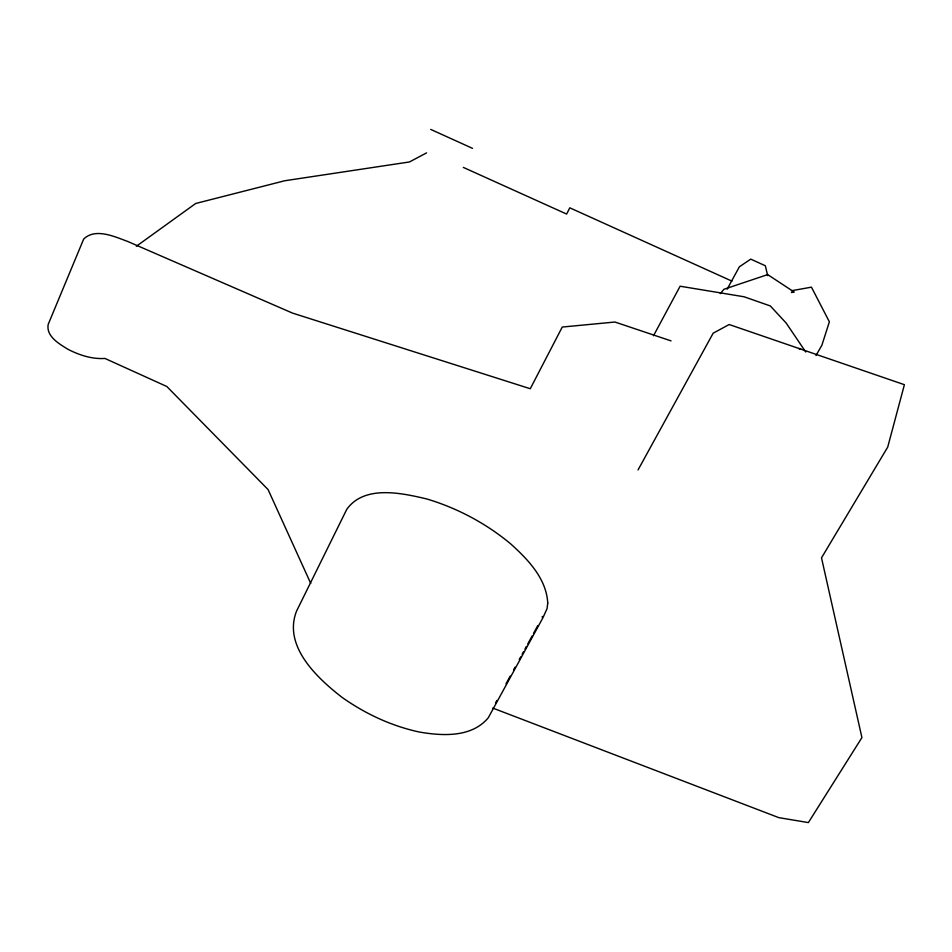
<?xml version="1.0" encoding="UTF-8"?>
<svg xmlns="http://www.w3.org/2000/svg" width="952" height="952" viewBox="0 0 952 952"><rect width="100%" height="100%" fill="white"/><g stroke="black" fill="none" stroke-linecap="round" stroke-linejoin="round"><path stroke-width="1.43" d="M542.188 617.146L542.307 616.468M653.477 335.782L680.121 286.219L744.071 296.774L770.323 305.949L786.197 323.085L805.749 352.026M495.528 702.957L496.932 700.41M505.988 683.81L510.177 676.146M513.663 669.756L515.056 667.209M519.28 659.474L520.708 656.868M522.124 654.262L523.552 651.656M524.968 649.062L526.397 646.456M527.813 643.849L532.085 636.043M533.501 633.437L537.773 625.631M727.138 289.194L739.383 266.81L750.735 259.123L765.325 265.751L767.681 275.687M638.042 469.943L713.167 333.188L729.173 324.525L904.4 384.691L887.716 447.107L821.505 557.848L861.917 737.598L808.379 822.587L778.796 817.637L492.743 708.062M815.995 355.524L821.885 345.243L829.37 321.8L811.449 287.159L791.398 290.753M720.283 293.621L723.96 289.265L767.681 274.604L794.242 292.074L791.386 292.514M136.35 246.259L195.672 203.49L284.85 180.737L409.467 161.959L426.591 152.867M799.454 349.122L800.882 349.146L798.883 348.456M671.053 340.887L614.933 322.026L562.263 327.048L530.276 388.737L292.585 313.125L127.651 241.439C114.621 236.679 95.271 227.611 83.657 239.095L48.195 324.406C45.934 336.318 59.25 343.886 67.818 349.217C79.218 355.12 91.987 359.309 104.946 358.452L166.826 386.5L268.071 489.554L310.745 583.421M430.72 129.412L472.525 148.357M731.909 281.114L569.796 207.822L566.63 214.057L463.315 167.397M547.745 603.068L547.067 608.602L543.009 617.598L488.269 717.796C471.656 737.681 442.513 736.027 419.38 732.04C391.546 726.043 365.342 713.833 342.137 697.423C317.064 678.002 282.685 645.98 296.619 610.97L346.778 509.32C364.497 484.651 401.613 493.065 426.615 498.907C457.257 508.047 485.996 523.362 510.593 543.794C527.872 559.419 546.412 578.459 547.745 603.068"/></g></svg>
